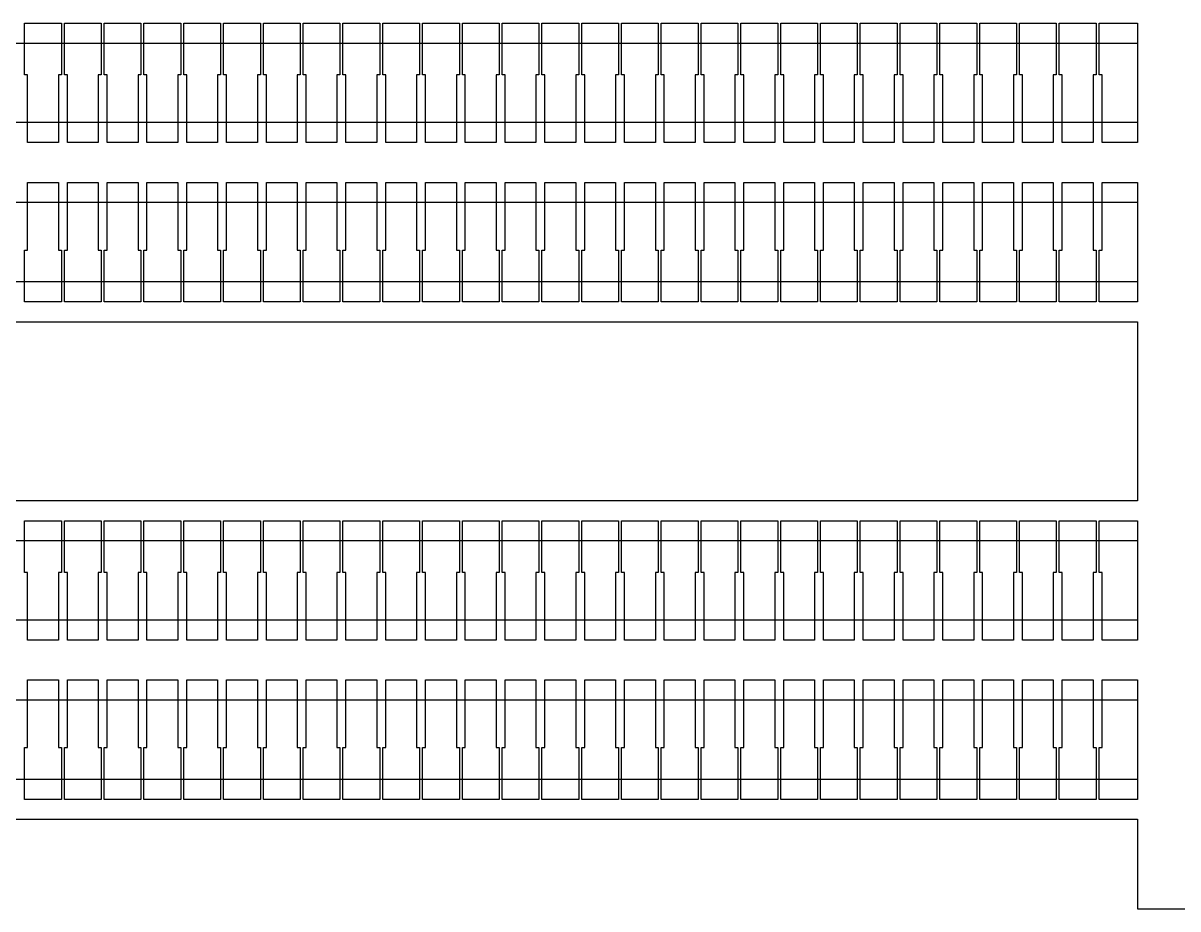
# Model space of a CAD drawing. Extents: x -38350 to 38650, y -35000 to 36000.
# Drawn here: x 440 to 1020, y 25000 to 25445 of the extents above; entities that cross this region are included whole.
import ezdxf

# ---------------------------------------------------------------- set-up
doc = ezdxf.new("R2010")
doc.units = 0
doc.header["$MEASUREMENT"] = 0
doc.layers.add('Layer1', color=10, linetype='Continuous')

msp = doc.modelspace()

# ---------------------------------------------------------------- linework, layer by layer
for p, q in [((440.75, 25419), (440.75, 25445)), ((440.75, 25445), (459.25, 25445)), ((459.25, 25445), (459.25, 25419)), ((460.75, 25419), (460.75, 25445)), ((460.75, 25445), (479.25, 25445)), ((479.25, 25445), (479.25, 25419)), ((480.75, 25419), (480.75, 25445)), ((480.75, 25445), (499.25, 25445)), ((499.25, 25445), (499.25, 25419)), ((500.75, 25419), (500.75, 25445)), ((500.75, 25445), (519.25, 25445)), ((519.25, 25445), (519.25, 25419)), ((520.75, 25419), (520.75, 25445)), ((520.75, 25445), (539.25, 25445)), ((539.25, 25445), (539.25, 25419)), ((540.75, 25419), (540.75, 25445)), ((540.75, 25445), (559.25, 25445)), ((559.25, 25445), (559.25, 25419)), ((560.75, 25419), (560.75, 25445)), ((560.75, 25445), (579.25, 25445)), ((579.25, 25445), (579.25, 25419)), ((580.75, 25419), (580.75, 25445)), ((580.75, 25445), (599.25, 25445)), ((599.25, 25445), (599.25, 25419)), ((600.75, 25419), (600.75, 25445)), ((600.75, 25445), (619.25, 25445)), ((619.25, 25445), (619.25, 25419)), ((620.75, 25419), (620.75, 25445)), ((620.75, 25445), (639.25, 25445)), ((639.25, 25445), (639.25, 25419)), ((640.75, 25419), (640.75, 25445)), ((640.75, 25445), (659.25, 25445)), ((659.25, 25445), (659.25, 25419)), ((660.75, 25419), (660.75, 25445)), ((660.75, 25445), (679.25, 25445)), ((679.25, 25445), (679.25, 25419)), ((680.75, 25419), (680.75, 25445)), ((680.75, 25445), (699.25, 25445)), ((699.25, 25445), (699.25, 25419)), ((700.75, 25419), (700.75, 25445)), ((700.75, 25445), (719.25, 25445)), ((719.25, 25445), (719.25, 25419)), ((720.75, 25419), (720.75, 25445)), ((720.75, 25445), (739.25, 25445)), ((739.25, 25445), (739.25, 25419)), ((740.75, 25419), (740.75, 25445)), ((740.75, 25445), (759.25, 25445)), ((759.25, 25445), (759.25, 25419)), ((760.75, 25419), (760.75, 25445)), ((760.75, 25445), (779.25, 25445)), ((779.25, 25445), (779.25, 25419)), ((780.75, 25419), (780.75, 25445)), ((780.75, 25445), (799.25, 25445)), ((799.25, 25445), (799.25, 25419)), ((800.75, 25419), (800.75, 25445)), ((800.75, 25445), (819.25, 25445)), ((819.25, 25445), (819.25, 25419)), ((820.75, 25419), (820.75, 25445)), ((820.75, 25445), (839.25, 25445)), ((839.25, 25445), (839.25, 25419)), ((840.75, 25419), (840.75, 25445)), ((840.75, 25445), (859.25, 25445)), ((859.25, 25445), (859.25, 25419)), ((860.75, 25419), (860.75, 25445)), ((860.75, 25445), (879.25, 25445)), ((879.25, 25445), (879.25, 25419)), ((880.75, 25419), (880.75, 25445)), ((880.75, 25445), (899.25, 25445)), ((899.25, 25445), (899.25, 25419)), ((900.75, 25419), (900.75, 25445)), ((900.75, 25445), (919.25, 25445)), ((919.25, 25445), (919.25, 25419)), ((920.75, 25419), (920.75, 25445)), ((920.75, 25445), (939.25, 25445)), ((939.25, 25445), (939.25, 25419)), ((940.75, 25419), (940.75, 25445)), ((940.75, 25445), (959.25, 25445)), ((959.25, 25445), (959.25, 25419)), ((960.75, 25419), (960.75, 25445)), ((960.75, 25445), (979.25, 25445)), ((979.25, 25445), (979.25, 25419)), ((980.75, 25419), (980.75, 25445)), ((980.75, 25445), (1000, 25445)), ((1000, 25445), (1000, 25385)), ((442.25, 25419), (440.75, 25419)), ((442.25, 25385), (442.25, 25419)), ((459.25, 25419), (457.75, 25419)), ((457.75, 25419), (457.75, 25385)), ((462.25, 25419), (460.75, 25419)), ((462.25, 25385), (462.25, 25419)), ((479.25, 25419), (477.75, 25419)), ((477.75, 25419), (477.75, 25385)), ((482.25, 25419), (480.75, 25419)), ((482.25, 25385), (482.25, 25419)), ((499.25, 25419), (497.75, 25419)), ((497.75, 25419), (497.75, 25385)), ((502.25, 25419), (500.75, 25419)), ((502.25, 25385), (502.25, 25419)), ((519.25, 25419), (517.75, 25419)), ((517.75, 25419), (517.75, 25385)), ((522.25, 25419), (520.75, 25419)), ((522.25, 25385), (522.25, 25419)), ((539.25, 25419), (537.75, 25419)), ((537.75, 25419), (537.75, 25385)), ((542.25, 25419), (540.75, 25419)), ((542.25, 25385), (542.25, 25419)), ((559.25, 25419), (557.75, 25419)), ((557.75, 25419), (557.75, 25385)), ((562.25, 25419), (560.75, 25419)), ((562.25, 25385), (562.25, 25419)), ((579.25, 25419), (577.75, 25419)), ((577.75, 25419), (577.75, 25385)), ((582.25, 25419), (580.75, 25419)), ((582.25, 25385), (582.25, 25419)), ((599.25, 25419), (597.75, 25419)), ((597.75, 25419), (597.75, 25385)), ((602.25, 25419), (600.75, 25419)), ((602.25, 25385), (602.25, 25419)), ((619.25, 25419), (617.75, 25419)), ((617.75, 25419), (617.75, 25385)), ((622.25, 25419), (620.75, 25419)), ((622.25, 25385), (622.25, 25419)), ((639.25, 25419), (637.75, 25419)), ((637.75, 25419), (637.75, 25385)), ((642.25, 25419), (640.75, 25419)), ((642.25, 25385), (642.25, 25419)), ((659.25, 25419), (657.75, 25419)), ((657.75, 25419), (657.75, 25385)), ((662.25, 25419), (660.75, 25419)), ((662.25, 25385), (662.25, 25419)), ((679.25, 25419), (677.75, 25419)), ((677.75, 25419), (677.75, 25385)), ((682.25, 25419), (680.75, 25419)), ((682.25, 25385), (682.25, 25419)), ((699.25, 25419), (697.75, 25419)), ((697.75, 25419), (697.75, 25385)), ((702.25, 25419), (700.75, 25419)), ((702.25, 25385), (702.25, 25419)), ((719.25, 25419), (717.75, 25419)), ((717.75, 25419), (717.75, 25385)), ((722.25, 25419), (720.75, 25419)), ((722.25, 25385), (722.25, 25419)), ((739.25, 25419), (737.75, 25419)), ((737.75, 25419), (737.75, 25385)), ((742.25, 25419), (740.75, 25419)), ((742.25, 25385), (742.25, 25419)), ((759.25, 25419), (757.75, 25419)), ((757.75, 25419), (757.75, 25385)), ((762.25, 25419), (760.75, 25419)), ((762.25, 25385), (762.25, 25419)), ((779.25, 25419), (777.75, 25419)), ((777.75, 25419), (777.75, 25385)), ((782.25, 25419), (780.75, 25419)), ((782.25, 25385), (782.25, 25419)), ((799.25, 25419), (797.75, 25419)), ((797.75, 25419), (797.75, 25385)), ((802.25, 25419), (800.75, 25419)), ((802.25, 25385), (802.25, 25419)), ((819.25, 25419), (817.75, 25419)), ((817.75, 25419), (817.75, 25385)), ((822.25, 25419), (820.75, 25419)), ((822.25, 25385), (822.25, 25419)), ((839.25, 25419), (837.75, 25419)), ((837.75, 25419), (837.75, 25385)), ((842.25, 25419), (840.75, 25419)), ((842.25, 25385), (842.25, 25419)), ((859.25, 25419), (857.75, 25419)), ((857.75, 25419), (857.75, 25385)), ((862.25, 25419), (860.75, 25419)), ((862.25, 25385), (862.25, 25419)), ((879.25, 25419), (877.75, 25419)), ((877.75, 25419), (877.75, 25385)), ((882.25, 25419), (880.75, 25419)), ((882.25, 25385), (882.25, 25419)), ((899.25, 25419), (897.75, 25419)), ((897.75, 25419), (897.75, 25385)), ((902.25, 25419), (900.75, 25419)), ((902.25, 25385), (902.25, 25419)), ((919.25, 25419), (917.75, 25419)), ((917.75, 25419), (917.75, 25385)), ((922.25, 25419), (920.75, 25419)), ((922.25, 25385), (922.25, 25419)), ((939.25, 25419), (937.75, 25419)), ((937.75, 25419), (937.75, 25385)), ((942.25, 25419), (940.75, 25419)), ((942.25, 25385), (942.25, 25419)), ((959.25, 25419), (957.75, 25419)), ((957.75, 25419), (957.75, 25385)), ((962.25, 25419), (960.75, 25419)), ((962.25, 25385), (962.25, 25419)), ((979.25, 25419), (977.75, 25419)), ((977.75, 25419), (977.75, 25385)), ((982.25, 25419), (980.75, 25419)), ((982.25, 25385), (982.25, 25419)), ((457.75, 25385), (442.25, 25385)), ((477.75, 25385), (462.25, 25385)), ((497.75, 25385), (482.25, 25385)), ((517.75, 25385), (502.25, 25385)), ((537.75, 25385), (522.25, 25385)), ((557.75, 25385), (542.25, 25385)), ((577.75, 25385), (562.25, 25385)), ((597.75, 25385), (582.25, 25385)), ((617.75, 25385), (602.25, 25385)), ((637.75, 25385), (622.25, 25385)), ((657.75, 25385), (642.25, 25385)), ((677.75, 25385), (662.25, 25385)), ((697.75, 25385), (682.25, 25385)), ((717.75, 25385), (702.25, 25385)), ((737.75, 25385), (722.25, 25385)), ((757.75, 25385), (742.25, 25385)), ((777.75, 25385), (762.25, 25385)), ((797.75, 25385), (782.25, 25385)), ((817.75, 25385), (802.25, 25385)), ((837.75, 25385), (822.25, 25385)), ((857.75, 25385), (842.25, 25385)), ((877.75, 25385), (862.25, 25385)), ((897.75, 25385), (882.25, 25385)), ((917.75, 25385), (902.25, 25385)), ((937.75, 25385), (922.25, 25385)), ((957.75, 25385), (942.25, 25385)), ((977.75, 25385), (962.25, 25385)), ((1000, 25385), (982.25, 25385)), ((442.25, 25331), (442.25, 25365)), ((442.25, 25365), (457.75, 25365)), ((457.75, 25365), (457.75, 25331)), ((462.25, 25331), (462.25, 25365)), ((462.25, 25365), (477.75, 25365)), ((477.75, 25365), (477.75, 25331)), ((482.25, 25331), (482.25, 25365)), ((482.25, 25365), (497.75, 25365)), ((497.75, 25365), (497.75, 25331)), ((502.25, 25331), (502.25, 25365)), ((502.25, 25365), (517.75, 25365)), ((517.75, 25365), (517.75, 25331)), ((522.25, 25331), (522.25, 25365)), ((522.25, 25365), (537.75, 25365)), ((537.75, 25365), (537.75, 25331)), ((542.25, 25331), (542.25, 25365)), ((542.25, 25365), (557.75, 25365)), ((557.75, 25365), (557.75, 25331)), ((562.25, 25331), (562.25, 25365)), ((562.25, 25365), (577.75, 25365)), ((577.75, 25365), (577.75, 25331)), ((582.25, 25331), (582.25, 25365)), ((582.25, 25365), (597.75, 25365)), ((597.75, 25365), (597.75, 25331)), ((602.25, 25331), (602.25, 25365)), ((602.25, 25365), (617.75, 25365)), ((617.75, 25365), (617.75, 25331)), ((622.25, 25331), (622.25, 25365)), ((622.25, 25365), (637.75, 25365)), ((637.75, 25365), (637.75, 25331)), ((642.25, 25331), (642.25, 25365)), ((642.25, 25365), (657.75, 25365)), ((657.75, 25365), (657.75, 25331)), ((662.25, 25331), (662.25, 25365)), ((662.25, 25365), (677.75, 25365)), ((677.75, 25365), (677.75, 25331)), ((682.25, 25331), (682.25, 25365)), ((682.25, 25365), (697.75, 25365)), ((697.75, 25365), (697.75, 25331)), ((702.25, 25331), (702.25, 25365)), ((702.25, 25365), (717.75, 25365)), ((717.75, 25365), (717.75, 25331)), ((722.25, 25331), (722.25, 25365)), ((722.25, 25365), (737.75, 25365)), ((737.75, 25365), (737.75, 25331)), ((742.25, 25331), (742.25, 25365)), ((742.25, 25365), (757.75, 25365)), ((757.75, 25365), (757.75, 25331)), ((762.25, 25331), (762.25, 25365)), ((762.25, 25365), (777.75, 25365)), ((777.75, 25365), (777.75, 25331)), ((782.25, 25331), (782.25, 25365)), ((782.25, 25365), (797.75, 25365)), ((797.75, 25365), (797.75, 25331)), ((802.25, 25331), (802.25, 25365)), ((802.25, 25365), (817.75, 25365)), ((817.75, 25365), (817.75, 25331)), ((822.25, 25331), (822.25, 25365)), ((822.25, 25365), (837.75, 25365)), ((837.75, 25365), (837.75, 25331)), ((842.25, 25331), (842.25, 25365)), ((842.25, 25365), (857.75, 25365)), ((857.75, 25365), (857.75, 25331)), ((862.25, 25331), (862.25, 25365)), ((862.25, 25365), (877.75, 25365)), ((877.75, 25365), (877.75, 25331)), ((882.25, 25331), (882.25, 25365)), ((882.25, 25365), (897.75, 25365)), ((897.75, 25365), (897.75, 25331)), ((902.25, 25331), (902.25, 25365)), ((902.25, 25365), (917.75, 25365)), ((917.75, 25365), (917.75, 25331)), ((922.25, 25331), (922.25, 25365)), ((922.25, 25365), (937.75, 25365)), ((937.75, 25365), (937.75, 25331)), ((942.25, 25331), (942.25, 25365)), ((942.25, 25365), (957.75, 25365)), ((957.75, 25365), (957.75, 25331)), ((962.25, 25331), (962.25, 25365)), ((962.25, 25365), (977.75, 25365)), ((977.75, 25365), (977.75, 25331)), ((982.25, 25331), (982.25, 25365)), ((982.25, 25365), (1000, 25365)), ((1000, 25365), (1000, 25305)), ((440.75, 25305), (440.75, 25331)), ((440.75, 25331), (442.25, 25331)), ((457.75, 25331), (459.25, 25331)), ((459.25, 25331), (459.25, 25305)), ((460.75, 25305), (460.75, 25331)), ((460.75, 25331), (462.25, 25331)), ((477.75, 25331), (479.25, 25331)), ((479.25, 25331), (479.25, 25305)), ((480.75, 25305), (480.75, 25331)), ((480.75, 25331), (482.25, 25331)), ((497.75, 25331), (499.25, 25331)), ((499.25, 25331), (499.25, 25305)), ((500.75, 25305), (500.75, 25331)), ((500.75, 25331), (502.25, 25331)), ((517.75, 25331), (519.25, 25331)), ((519.25, 25331), (519.25, 25305)), ((520.75, 25305), (520.75, 25331)), ((520.75, 25331), (522.25, 25331)), ((537.75, 25331), (539.25, 25331)), ((539.25, 25331), (539.25, 25305)), ((540.75, 25305), (540.75, 25331)), ((540.75, 25331), (542.25, 25331)), ((557.75, 25331), (559.25, 25331)), ((559.25, 25331), (559.25, 25305)), ((560.75, 25305), (560.75, 25331)), ((560.75, 25331), (562.25, 25331)), ((577.75, 25331), (579.25, 25331)), ((579.25, 25331), (579.25, 25305)), ((580.75, 25305), (580.75, 25331)), ((580.75, 25331), (582.25, 25331)), ((597.75, 25331), (599.25, 25331)), ((599.25, 25331), (599.25, 25305)), ((600.75, 25305), (600.75, 25331)), ((600.75, 25331), (602.25, 25331)), ((617.75, 25331), (619.25, 25331)), ((619.25, 25331), (619.25, 25305)), ((620.75, 25305), (620.75, 25331)), ((620.75, 25331), (622.25, 25331)), ((637.75, 25331), (639.25, 25331)), ((639.25, 25331), (639.25, 25305)), ((640.75, 25305), (640.75, 25331)), ((640.75, 25331), (642.25, 25331)), ((657.75, 25331), (659.25, 25331)), ((659.25, 25331), (659.25, 25305)), ((660.75, 25305), (660.75, 25331)), ((660.75, 25331), (662.25, 25331)), ((677.75, 25331), (679.25, 25331)), ((679.25, 25331), (679.25, 25305)), ((680.75, 25305), (680.75, 25331)), ((680.75, 25331), (682.25, 25331)), ((697.75, 25331), (699.25, 25331)), ((699.25, 25331), (699.25, 25305)), ((700.75, 25305), (700.75, 25331)), ((700.75, 25331), (702.25, 25331)), ((717.75, 25331), (719.25, 25331)), ((719.25, 25331), (719.25, 25305)), ((720.75, 25305), (720.75, 25331)), ((720.75, 25331), (722.25, 25331)), ((737.75, 25331), (739.25, 25331)), ((739.25, 25331), (739.25, 25305)), ((740.75, 25305), (740.75, 25331)), ((740.75, 25331), (742.25, 25331)), ((757.75, 25331), (759.25, 25331)), ((759.25, 25331), (759.25, 25305)), ((760.75, 25305), (760.75, 25331)), ((760.75, 25331), (762.25, 25331)), ((777.75, 25331), (779.25, 25331)), ((779.25, 25331), (779.25, 25305)), ((780.75, 25305), (780.75, 25331)), ((780.75, 25331), (782.25, 25331)), ((797.75, 25331), (799.25, 25331)), ((799.25, 25331), (799.25, 25305)), ((800.75, 25305), (800.75, 25331)), ((800.75, 25331), (802.25, 25331)), ((817.75, 25331), (819.25, 25331)), ((819.25, 25331), (819.25, 25305)), ((820.75, 25305), (820.75, 25331)), ((820.75, 25331), (822.25, 25331)), ((837.75, 25331), (839.25, 25331)), ((839.25, 25331), (839.25, 25305)), ((840.75, 25305), (840.75, 25331)), ((840.75, 25331), (842.25, 25331)), ((857.75, 25331), (859.25, 25331)), ((859.25, 25331), (859.25, 25305)), ((860.75, 25305), (860.75, 25331)), ((860.75, 25331), (862.25, 25331)), ((877.75, 25331), (879.25, 25331)), ((879.25, 25331), (879.25, 25305)), ((880.75, 25305), (880.75, 25331)), ((880.75, 25331), (882.25, 25331)), ((897.75, 25331), (899.25, 25331)), ((899.25, 25331), (899.25, 25305)), ((900.75, 25305), (900.75, 25331)), ((900.75, 25331), (902.25, 25331)), ((917.75, 25331), (919.25, 25331)), ((919.25, 25331), (919.25, 25305)), ((920.75, 25305), (920.75, 25331)), ((920.75, 25331), (922.25, 25331)), ((937.75, 25331), (939.25, 25331)), ((939.25, 25331), (939.25, 25305)), ((940.75, 25305), (940.75, 25331)), ((940.75, 25331), (942.25, 25331)), ((957.75, 25331), (959.25, 25331)), ((959.25, 25331), (959.25, 25305)), ((960.75, 25305), (960.75, 25331)), ((960.75, 25331), (962.25, 25331)), ((977.75, 25331), (979.25, 25331)), ((979.25, 25331), (979.25, 25305)), ((980.75, 25305), (980.75, 25331)), ((980.75, 25331), (982.25, 25331)), ((459.25, 25305), (440.75, 25305)), ((479.25, 25305), (460.75, 25305)), ((499.25, 25305), (480.75, 25305)), ((519.25, 25305), (500.75, 25305)), ((539.25, 25305), (520.75, 25305)), ((559.25, 25305), (540.75, 25305)), ((579.25, 25305), (560.75, 25305)), ((599.25, 25305), (580.75, 25305)), ((619.25, 25305), (600.75, 25305)), ((639.25, 25305), (620.75, 25305)), ((659.25, 25305), (640.75, 25305)), ((679.25, 25305), (660.75, 25305)), ((699.25, 25305), (680.75, 25305)), ((719.25, 25305), (700.75, 25305)), ((739.25, 25305), (720.75, 25305)), ((759.25, 25305), (740.75, 25305)), ((779.25, 25305), (760.75, 25305)), ((799.25, 25305), (780.75, 25305)), ((819.25, 25305), (800.75, 25305)), ((839.25, 25305), (820.75, 25305)), ((859.25, 25305), (840.75, 25305)), ((879.25, 25305), (860.75, 25305)), ((899.25, 25305), (880.75, 25305)), ((919.25, 25305), (900.75, 25305)), ((939.25, 25305), (920.75, 25305)), ((959.25, 25305), (940.75, 25305)), ((979.25, 25305), (960.75, 25305)), ((1000, 25305), (980.75, 25305)), ((19, 25295), (1000, 25295)), ((1000, 25295), (1000, 25205)), ((1000, 25205), (19, 25205)), ((440.75, 25169), (440.75, 25195)), ((440.75, 25195), (459.25, 25195)), ((459.25, 25195), (459.25, 25169)), ((460.75, 25169), (460.75, 25195)), ((460.75, 25195), (479.25, 25195)), ((479.25, 25195), (479.25, 25169)), ((480.75, 25169), (480.75, 25195)), ((480.75, 25195), (499.25, 25195)), ((499.25, 25195), (499.25, 25169)), ((500.75, 25169), (500.75, 25195)), ((500.75, 25195), (519.25, 25195)), ((519.25, 25195), (519.25, 25169)), ((520.75, 25169), (520.75, 25195)), ((520.75, 25195), (539.25, 25195)), ((539.25, 25195), (539.25, 25169)), ((540.75, 25169), (540.75, 25195)), ((540.75, 25195), (559.25, 25195)), ((559.25, 25195), (559.25, 25169)), ((560.75, 25169), (560.75, 25195)), ((560.75, 25195), (579.25, 25195)), ((579.25, 25195), (579.25, 25169)), ((580.75, 25169), (580.75, 25195)), ((580.75, 25195), (599.25, 25195)), ((599.25, 25195), (599.25, 25169)), ((600.75, 25169), (600.75, 25195)), ((600.75, 25195), (619.25, 25195)), ((619.25, 25195), (619.25, 25169)), ((620.75, 25169), (620.75, 25195)), ((620.75, 25195), (639.25, 25195)), ((639.25, 25195), (639.25, 25169)), ((640.75, 25169), (640.75, 25195)), ((640.75, 25195), (659.25, 25195)), ((659.25, 25195), (659.25, 25169)), ((660.75, 25169), (660.75, 25195)), ((660.75, 25195), (679.25, 25195)), ((679.25, 25195), (679.25, 25169)), ((680.75, 25169), (680.75, 25195)), ((680.75, 25195), (699.25, 25195)), ((699.25, 25195), (699.25, 25169)), ((700.75, 25169), (700.75, 25195)), ((700.75, 25195), (719.25, 25195)), ((719.25, 25195), (719.25, 25169)), ((720.75, 25169), (720.75, 25195)), ((720.75, 25195), (739.25, 25195)), ((739.25, 25195), (739.25, 25169)), ((740.75, 25169), (740.75, 25195)), ((740.75, 25195), (759.25, 25195)), ((759.25, 25195), (759.25, 25169)), ((760.75, 25169), (760.75, 25195)), ((760.75, 25195), (779.25, 25195)), ((779.25, 25195), (779.25, 25169)), ((780.75, 25169), (780.75, 25195)), ((780.75, 25195), (799.25, 25195)), ((799.25, 25195), (799.25, 25169)), ((800.75, 25169), (800.75, 25195)), ((800.75, 25195), (819.25, 25195)), ((819.25, 25195), (819.25, 25169)), ((820.75, 25169), (820.75, 25195)), ((820.75, 25195), (839.25, 25195)), ((839.25, 25195), (839.25, 25169)), ((840.75, 25169), (840.75, 25195)), ((840.75, 25195), (859.25, 25195)), ((859.25, 25195), (859.25, 25169)), ((860.75, 25169), (860.75, 25195)), ((860.75, 25195), (879.25, 25195)), ((879.25, 25195), (879.25, 25169)), ((880.75, 25169), (880.75, 25195)), ((880.75, 25195), (899.25, 25195)), ((899.25, 25195), (899.25, 25169)), ((900.75, 25169), (900.75, 25195)), ((900.75, 25195), (919.25, 25195)), ((919.25, 25195), (919.25, 25169)), ((920.75, 25169), (920.75, 25195)), ((920.75, 25195), (939.25, 25195)), ((939.25, 25195), (939.25, 25169)), ((940.75, 25169), (940.75, 25195)), ((940.75, 25195), (959.25, 25195)), ((959.25, 25195), (959.25, 25169)), ((960.75, 25169), (960.75, 25195)), ((960.75, 25195), (979.25, 25195)), ((979.25, 25195), (979.25, 25169)), ((980.75, 25169), (980.75, 25195)), ((980.75, 25195), (1000, 25195)), ((1000, 25195), (1000, 25135)), ((442.25, 25169), (440.75, 25169)), ((442.25, 25135), (442.25, 25169)), ((459.25, 25169), (457.75, 25169)), ((457.75, 25169), (457.75, 25135)), ((462.25, 25169), (460.75, 25169)), ((462.25, 25135), (462.25, 25169)), ((479.25, 25169), (477.75, 25169)), ((477.75, 25169), (477.75, 25135)), ((482.25, 25169), (480.75, 25169)), ((482.25, 25135), (482.25, 25169)), ((499.25, 25169), (497.75, 25169)), ((497.75, 25169), (497.75, 25135)), ((502.25, 25169), (500.75, 25169)), ((502.25, 25135), (502.25, 25169)), ((519.25, 25169), (517.75, 25169)), ((517.75, 25169), (517.75, 25135)), ((522.25, 25169), (520.75, 25169)), ((522.25, 25135), (522.25, 25169)), ((539.25, 25169), (537.75, 25169)), ((537.75, 25169), (537.75, 25135)), ((542.25, 25169), (540.75, 25169)), ((542.25, 25135), (542.25, 25169)), ((559.25, 25169), (557.75, 25169)), ((557.75, 25169), (557.75, 25135)), ((562.25, 25169), (560.75, 25169)), ((562.25, 25135), (562.25, 25169)), ((579.25, 25169), (577.75, 25169)), ((577.75, 25169), (577.75, 25135)), ((582.25, 25169), (580.75, 25169)), ((582.25, 25135), (582.25, 25169)), ((599.25, 25169), (597.75, 25169)), ((597.75, 25169), (597.75, 25135)), ((602.25, 25169), (600.75, 25169)), ((602.25, 25135), (602.25, 25169)), ((619.25, 25169), (617.75, 25169)), ((617.75, 25169), (617.75, 25135)), ((622.25, 25169), (620.75, 25169)), ((622.25, 25135), (622.25, 25169)), ((639.25, 25169), (637.75, 25169)), ((637.75, 25169), (637.75, 25135)), ((642.25, 25169), (640.75, 25169)), ((642.25, 25135), (642.25, 25169)), ((659.25, 25169), (657.75, 25169)), ((657.75, 25169), (657.75, 25135)), ((662.25, 25169), (660.75, 25169)), ((662.25, 25135), (662.25, 25169)), ((679.25, 25169), (677.75, 25169)), ((677.75, 25169), (677.75, 25135)), ((682.25, 25169), (680.75, 25169)), ((682.25, 25135), (682.25, 25169)), ((699.25, 25169), (697.75, 25169)), ((697.75, 25169), (697.75, 25135)), ((702.25, 25169), (700.75, 25169)), ((702.25, 25135), (702.25, 25169)), ((719.25, 25169), (717.75, 25169)), ((717.75, 25169), (717.75, 25135)), ((722.25, 25169), (720.75, 25169)), ((722.25, 25135), (722.25, 25169)), ((739.25, 25169), (737.75, 25169)), ((737.75, 25169), (737.75, 25135)), ((742.25, 25169), (740.75, 25169)), ((742.25, 25135), (742.25, 25169)), ((759.25, 25169), (757.75, 25169)), ((757.75, 25169), (757.75, 25135)), ((762.25, 25169), (760.75, 25169)), ((762.25, 25135), (762.25, 25169)), ((779.25, 25169), (777.75, 25169)), ((777.75, 25169), (777.75, 25135)), ((782.25, 25169), (780.75, 25169)), ((782.25, 25135), (782.25, 25169)), ((799.25, 25169), (797.75, 25169)), ((797.75, 25169), (797.75, 25135)), ((802.25, 25169), (800.75, 25169)), ((802.25, 25135), (802.25, 25169)), ((819.25, 25169), (817.75, 25169)), ((817.75, 25169), (817.75, 25135)), ((822.25, 25169), (820.75, 25169)), ((822.25, 25135), (822.25, 25169)), ((839.25, 25169), (837.75, 25169)), ((837.75, 25169), (837.75, 25135)), ((842.25, 25169), (840.75, 25169)), ((842.25, 25135), (842.25, 25169)), ((859.25, 25169), (857.75, 25169)), ((857.75, 25169), (857.75, 25135)), ((862.25, 25169), (860.75, 25169)), ((862.25, 25135), (862.25, 25169)), ((879.25, 25169), (877.75, 25169)), ((877.75, 25169), (877.75, 25135)), ((882.25, 25169), (880.75, 25169)), ((882.25, 25135), (882.25, 25169)), ((899.25, 25169), (897.75, 25169)), ((897.75, 25169), (897.75, 25135)), ((902.25, 25169), (900.75, 25169)), ((902.25, 25135), (902.25, 25169)), ((919.25, 25169), (917.75, 25169)), ((917.75, 25169), (917.75, 25135)), ((922.25, 25169), (920.75, 25169)), ((922.25, 25135), (922.25, 25169)), ((939.25, 25169), (937.75, 25169)), ((937.75, 25169), (937.75, 25135)), ((942.25, 25169), (940.75, 25169)), ((942.25, 25135), (942.25, 25169)), ((959.25, 25169), (957.75, 25169)), ((957.75, 25169), (957.75, 25135)), ((962.25, 25169), (960.75, 25169)), ((962.25, 25135), (962.25, 25169)), ((979.25, 25169), (977.75, 25169)), ((977.75, 25169), (977.75, 25135)), ((982.25, 25169), (980.75, 25169)), ((982.25, 25135), (982.25, 25169)), ((457.75, 25135), (442.25, 25135)), ((477.75, 25135), (462.25, 25135)), ((497.75, 25135), (482.25, 25135)), ((517.75, 25135), (502.25, 25135)), ((537.75, 25135), (522.25, 25135)), ((557.75, 25135), (542.25, 25135)), ((577.75, 25135), (562.25, 25135)), ((597.75, 25135), (582.25, 25135)), ((617.75, 25135), (602.25, 25135)), ((637.75, 25135), (622.25, 25135)), ((657.75, 25135), (642.25, 25135)), ((677.75, 25135), (662.25, 25135)), ((697.75, 25135), (682.25, 25135)), ((717.75, 25135), (702.25, 25135)), ((737.75, 25135), (722.25, 25135)), ((757.75, 25135), (742.25, 25135)), ((777.75, 25135), (762.25, 25135)), ((797.75, 25135), (782.25, 25135)), ((817.75, 25135), (802.25, 25135)), ((837.75, 25135), (822.25, 25135)), ((857.75, 25135), (842.25, 25135)), ((877.75, 25135), (862.25, 25135)), ((897.75, 25135), (882.25, 25135)), ((917.75, 25135), (902.25, 25135)), ((937.75, 25135), (922.25, 25135)), ((957.75, 25135), (942.25, 25135)), ((977.75, 25135), (962.25, 25135)), ((1000, 25135), (982.25, 25135)), ((442.25, 25081), (442.25, 25115)), ((442.25, 25115), (457.75, 25115)), ((457.75, 25115), (457.75, 25081)), ((462.25, 25081), (462.25, 25115)), ((462.25, 25115), (477.75, 25115)), ((477.75, 25115), (477.75, 25081)), ((482.25, 25081), (482.25, 25115)), ((482.25, 25115), (497.75, 25115)), ((497.75, 25115), (497.75, 25081)), ((502.25, 25081), (502.25, 25115)), ((502.25, 25115), (517.75, 25115)), ((517.75, 25115), (517.75, 25081)), ((522.25, 25081), (522.25, 25115)), ((522.25, 25115), (537.75, 25115)), ((537.75, 25115), (537.75, 25081)), ((542.25, 25081), (542.25, 25115)), ((542.25, 25115), (557.75, 25115)), ((557.75, 25115), (557.75, 25081)), ((562.25, 25081), (562.25, 25115)), ((562.25, 25115), (577.75, 25115)), ((577.75, 25115), (577.75, 25081)), ((582.25, 25081), (582.25, 25115)), ((582.25, 25115), (597.75, 25115)), ((597.75, 25115), (597.75, 25081)), ((602.25, 25081), (602.25, 25115)), ((602.25, 25115), (617.75, 25115)), ((617.75, 25115), (617.75, 25081)), ((622.25, 25081), (622.25, 25115)), ((622.25, 25115), (637.75, 25115)), ((637.75, 25115), (637.75, 25081)), ((642.25, 25081), (642.25, 25115)), ((642.25, 25115), (657.75, 25115)), ((657.75, 25115), (657.75, 25081)), ((662.25, 25081), (662.25, 25115)), ((662.25, 25115), (677.75, 25115)), ((677.75, 25115), (677.75, 25081)), ((682.25, 25081), (682.25, 25115)), ((682.25, 25115), (697.75, 25115)), ((697.75, 25115), (697.75, 25081)), ((702.25, 25081), (702.25, 25115)), ((702.25, 25115), (717.75, 25115)), ((717.75, 25115), (717.75, 25081)), ((722.25, 25081), (722.25, 25115)), ((722.25, 25115), (737.75, 25115)), ((737.75, 25115), (737.75, 25081)), ((742.25, 25081), (742.25, 25115)), ((742.25, 25115), (757.75, 25115)), ((757.75, 25115), (757.75, 25081)), ((762.25, 25081), (762.25, 25115)), ((762.25, 25115), (777.75, 25115)), ((777.75, 25115), (777.75, 25081)), ((782.25, 25081), (782.25, 25115)), ((782.25, 25115), (797.75, 25115)), ((797.75, 25115), (797.75, 25081)), ((802.25, 25081), (802.25, 25115)), ((802.25, 25115), (817.75, 25115)), ((817.75, 25115), (817.75, 25081)), ((822.25, 25081), (822.25, 25115)), ((822.25, 25115), (837.75, 25115)), ((837.75, 25115), (837.75, 25081)), ((842.25, 25081), (842.25, 25115)), ((842.25, 25115), (857.75, 25115)), ((857.75, 25115), (857.75, 25081)), ((862.25, 25081), (862.25, 25115)), ((862.25, 25115), (877.75, 25115)), ((877.75, 25115), (877.75, 25081)), ((882.25, 25081), (882.25, 25115)), ((882.25, 25115), (897.75, 25115)), ((897.75, 25115), (897.75, 25081)), ((902.25, 25081), (902.25, 25115)), ((902.25, 25115), (917.75, 25115)), ((917.75, 25115), (917.75, 25081)), ((922.25, 25081), (922.25, 25115)), ((922.25, 25115), (937.75, 25115)), ((937.75, 25115), (937.75, 25081)), ((942.25, 25081), (942.25, 25115)), ((942.25, 25115), (957.75, 25115)), ((957.75, 25115), (957.75, 25081)), ((962.25, 25081), (962.25, 25115)), ((962.25, 25115), (977.75, 25115)), ((977.75, 25115), (977.75, 25081)), ((982.25, 25081), (982.25, 25115)), ((982.25, 25115), (1000, 25115)), ((1000, 25115), (1000, 25055)), ((440.75, 25055), (440.75, 25081)), ((440.75, 25081), (442.25, 25081)), ((457.75, 25081), (459.25, 25081)), ((459.25, 25081), (459.25, 25055)), ((460.75, 25055), (460.75, 25081)), ((460.75, 25081), (462.25, 25081)), ((477.75, 25081), (479.25, 25081)), ((479.25, 25081), (479.25, 25055)), ((480.75, 25055), (480.75, 25081)), ((480.75, 25081), (482.25, 25081)), ((497.75, 25081), (499.25, 25081)), ((499.25, 25081), (499.25, 25055)), ((500.75, 25055), (500.75, 25081)), ((500.75, 25081), (502.25, 25081)), ((517.75, 25081), (519.25, 25081)), ((519.25, 25081), (519.25, 25055)), ((520.75, 25055), (520.75, 25081)), ((520.75, 25081), (522.25, 25081)), ((537.75, 25081), (539.25, 25081)), ((539.25, 25081), (539.25, 25055)), ((540.75, 25055), (540.75, 25081)), ((540.75, 25081), (542.25, 25081)), ((557.75, 25081), (559.25, 25081)), ((559.25, 25081), (559.25, 25055)), ((560.75, 25055), (560.75, 25081)), ((560.75, 25081), (562.25, 25081)), ((577.75, 25081), (579.25, 25081)), ((579.25, 25081), (579.25, 25055)), ((580.75, 25055), (580.75, 25081)), ((580.75, 25081), (582.25, 25081)), ((597.75, 25081), (599.25, 25081)), ((599.25, 25081), (599.25, 25055)), ((600.75, 25055), (600.75, 25081)), ((600.75, 25081), (602.25, 25081)), ((617.75, 25081), (619.25, 25081)), ((619.25, 25081), (619.25, 25055)), ((620.75, 25055), (620.75, 25081)), ((620.75, 25081), (622.25, 25081)), ((637.75, 25081), (639.25, 25081)), ((639.25, 25081), (639.25, 25055)), ((640.75, 25055), (640.75, 25081)), ((640.75, 25081), (642.25, 25081)), ((657.75, 25081), (659.25, 25081)), ((659.25, 25081), (659.25, 25055)), ((660.75, 25055), (660.75, 25081)), ((660.75, 25081), (662.25, 25081)), ((677.75, 25081), (679.25, 25081)), ((679.25, 25081), (679.25, 25055)), ((680.75, 25055), (680.75, 25081)), ((680.75, 25081), (682.25, 25081)), ((697.75, 25081), (699.25, 25081)), ((699.25, 25081), (699.25, 25055)), ((700.75, 25055), (700.75, 25081)), ((700.75, 25081), (702.25, 25081)), ((717.75, 25081), (719.25, 25081)), ((719.25, 25081), (719.25, 25055)), ((720.75, 25055), (720.75, 25081)), ((720.75, 25081), (722.25, 25081)), ((737.75, 25081), (739.25, 25081)), ((739.25, 25081), (739.25, 25055)), ((740.75, 25055), (740.75, 25081)), ((740.75, 25081), (742.25, 25081)), ((757.75, 25081), (759.25, 25081)), ((759.25, 25081), (759.25, 25055)), ((760.75, 25055), (760.75, 25081)), ((760.75, 25081), (762.25, 25081)), ((777.75, 25081), (779.25, 25081)), ((779.25, 25081), (779.25, 25055)), ((780.75, 25055), (780.75, 25081)), ((780.75, 25081), (782.25, 25081)), ((797.75, 25081), (799.25, 25081)), ((799.25, 25081), (799.25, 25055)), ((800.75, 25055), (800.75, 25081)), ((800.75, 25081), (802.25, 25081)), ((817.75, 25081), (819.25, 25081)), ((819.25, 25081), (819.25, 25055)), ((820.75, 25055), (820.75, 25081)), ((820.75, 25081), (822.25, 25081)), ((837.75, 25081), (839.25, 25081)), ((839.25, 25081), (839.25, 25055)), ((840.75, 25055), (840.75, 25081)), ((840.75, 25081), (842.25, 25081)), ((857.75, 25081), (859.25, 25081)), ((859.25, 25081), (859.25, 25055)), ((860.75, 25055), (860.75, 25081)), ((860.75, 25081), (862.25, 25081)), ((877.75, 25081), (879.25, 25081)), ((879.25, 25081), (879.25, 25055)), ((880.75, 25055), (880.75, 25081)), ((880.75, 25081), (882.25, 25081)), ((897.75, 25081), (899.25, 25081)), ((899.25, 25081), (899.25, 25055)), ((900.75, 25055), (900.75, 25081)), ((900.75, 25081), (902.25, 25081)), ((917.75, 25081), (919.25, 25081)), ((919.25, 25081), (919.25, 25055)), ((920.75, 25055), (920.75, 25081)), ((920.75, 25081), (922.25, 25081)), ((937.75, 25081), (939.25, 25081)), ((939.25, 25081), (939.25, 25055)), ((940.75, 25055), (940.75, 25081)), ((940.75, 25081), (942.25, 25081)), ((957.75, 25081), (959.25, 25081)), ((959.25, 25081), (959.25, 25055)), ((960.75, 25055), (960.75, 25081)), ((960.75, 25081), (962.25, 25081)), ((977.75, 25081), (979.25, 25081)), ((979.25, 25081), (979.25, 25055)), ((980.75, 25055), (980.75, 25081)), ((980.75, 25081), (982.25, 25081)), ((459.25, 25055), (440.75, 25055)), ((479.25, 25055), (460.75, 25055)), ((499.25, 25055), (480.75, 25055)), ((519.25, 25055), (500.75, 25055)), ((539.25, 25055), (520.75, 25055)), ((559.25, 25055), (540.75, 25055)), ((579.25, 25055), (560.75, 25055)), ((599.25, 25055), (580.75, 25055)), ((619.25, 25055), (600.75, 25055)), ((639.25, 25055), (620.75, 25055)), ((659.25, 25055), (640.75, 25055)), ((679.25, 25055), (660.75, 25055)), ((699.25, 25055), (680.75, 25055)), ((719.25, 25055), (700.75, 25055)), ((739.25, 25055), (720.75, 25055)), ((759.25, 25055), (740.75, 25055)), ((779.25, 25055), (760.75, 25055)), ((799.25, 25055), (780.75, 25055)), ((819.25, 25055), (800.75, 25055)), ((839.25, 25055), (820.75, 25055)), ((859.25, 25055), (840.75, 25055)), ((879.25, 25055), (860.75, 25055)), ((899.25, 25055), (880.75, 25055)), ((919.25, 25055), (900.75, 25055)), ((939.25, 25055), (920.75, 25055)), ((959.25, 25055), (940.75, 25055)), ((979.25, 25055), (960.75, 25055)), ((1000, 25055), (980.75, 25055)), ((19, 25045), (1000, 25045)), ((1000, 25045), (1000, 25000)), ((1000, 25000), (8000, 25000))]:
    msp.add_line(p, q)
at = {"layer": 'Layer1'}
for p, q in [((19, 25435), (1000, 25435)), ((1000, 25435), (1000, 25395)), ((1000, 25395), (0, 25395)), ((0, 25355), (1000, 25355)), ((1000, 25355), (1000, 25315)), ((1000, 25315), (19, 25315)), ((19, 25295), (1000, 25295)), ((1000, 25295), (1000, 25205)), ((1000, 25205), (19, 25205)), ((19, 25185), (1000, 25185)), ((1000, 25185), (1000, 25145)), ((1000, 25145), (0, 25145)), ((0, 25105), (1000, 25105)), ((1000, 25105), (1000, 25065)), ((1000, 25065), (19, 25065)), ((19, 25045), (1000, 25045)), ((1000, 25045), (1000, 25000)), ((1000, 25000), (8000, 25000))]:
    msp.add_line(p, q, dxfattribs=at)

doc.saveas('drawing.dxf')
